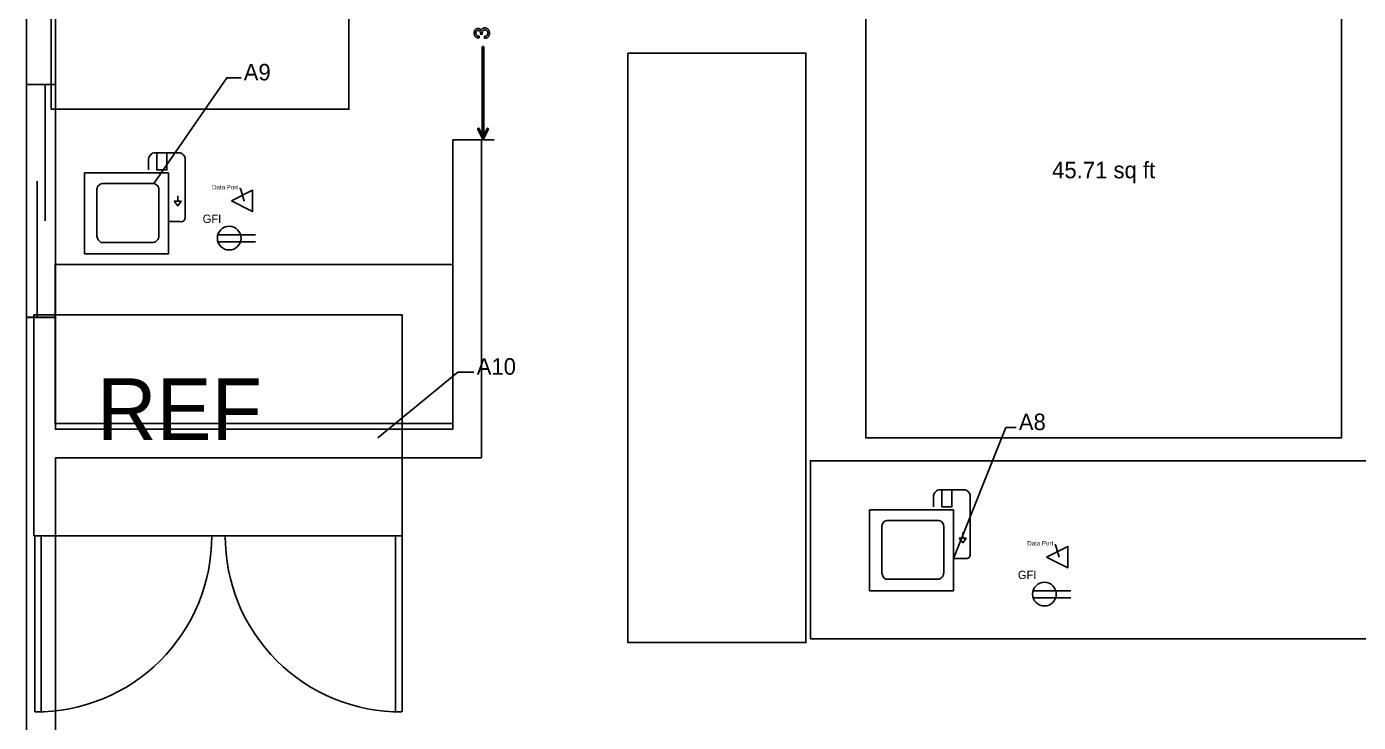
# Model space of a CAD drawing. Header units: inches. Extents: x -1 to 396, y -34 to 687.
# Drawn here: x 0 to 201.4, y 283.4 to 388.6 of the extents above; entities that cross this region are included whole.
import ezdxf

# ---------------------------------------------------------------- set-up
doc = ezdxf.new("R2010")
doc.units = ezdxf.units.IN
doc.header["$MEASUREMENT"] = 0
for name, color, linetype in [('AL_AREAS', 9, 'Continuous'), ('AL_DOORS', 3, 'Continuous'), ('AL_ELECTRICAL', 2, 'Continuous'), ('AL_EQUIPMENT', 6, 'Continuous'), ('AL_LABELS', 1, 'Continuous'), ('AL_LINEWORK', 30, 'Continuous'), ('COUNTERS', 8, 'Continuous'), ('DIMENSIONS', 9, 'Continuous'), ('WALLS', 7, 'Continuous'), ('WINDOWS', 5, 'Continuous')]:
    doc.layers.add(name, color=color, linetype=linetype)

# ---------------------------------------------------------------- blocks, each defined once
blk = doc.blocks.new('AL_Countertop_', base_point=(496.5845, -35.0002))
for p, q in [((508.605, -17.1139), (484.564, -17.1139)), ((484.564, -17.1139), (484.564, -52.8865)), ((508.605, -17.1139), (508.605, -52.8865)), ((484.564, -52.8865), (508.605, -52.8865))]:
    blk.add_line(p, q)
blk.add_lwpolyline([(484.564, -17.1139), (484.564, -52.8865), (508.605, -52.8865), (508.605, -17.1139)], close=True)
blk = doc.blocks.new('AL_Point_of_Sale', base_point=(3052, -1595))
for p, q in [((3246, -1153), (3218, -1153)), ((3246, -1153), (3246, -1302)), ((3333, -1153), (3246, -1153)), ((3449, -1153), (3333, -1153)), ((3333, -1153), (3333, -1302)), ((3173, -1214), (3173, -1302)), ((3493, -1214), (3493, -1718)), ((3348, -1328), (2610, -1328)), ((2610, -1328), (2610, -2037)), ((3246, -1302), (3333, -1302)), ((3348, -1328), (3348, -2037)), ((2720, -1480), (2720, -1881)), ((3221, -1420), (2765, -1420)), ((3263, -1479), (3263, -1880)), ((3458, -1576), (3398, -1576)), ((3398, -1576), (3430, -1616)), ((3430, -1527), (3430, -1576)), ((3430, -1616), (3458, -1576)), ((3446, -1753), (3348, -1753)), ((3213, -1936), (2754, -1936)), ((3348, -2037), (2610, -2037))]:
    blk.add_line(p, q)
for points in [[(3218, -1153), (3218, -1153), (3218, -1153), (3208, -1156), (3199, -1161), (3191, -1168), (3184, -1175), (3179, -1184), (3175, -1193), (3173, -1203), (3173, -1214)], [(3449, -1153), (3449, -1153), (3449, -1153), (3459, -1156), (3468, -1161), (3476, -1168), (3483, -1175), (3488, -1184), (3492, -1193), (3494, -1203), (3493, -1214)], [(2765, -1420), (2765, -1420), (2765, -1420), (2754, -1423), (2745, -1428), (2737, -1434), (2730, -1442), (2725, -1450), (2722, -1460), (2720, -1470), (2720, -1480)], [(3218, -1420), (3218, -1420), (3218, -1420), (3228, -1423), (3237, -1428), (3245, -1434), (3252, -1442), (3257, -1450), (3261, -1460), (3263, -1470), (3263, -1480)], [(3493, -1718), (3493, -1718), (3493, -1718), (3493, -1725), (3491, -1732), (3488, -1738), (3484, -1744), (3479, -1748), (3473, -1752), (3466, -1754), (3459, -1755), (3459, -1755), (3446, -1753)], [(2754, -1936), (2754, -1936), (2754, -1936), (2741, -1926), (2731, -1913), (2724, -1898), (2720, -1881)], [(3213, -1936), (3213, -1936), (3213, -1936), (3223, -1934), (3232, -1930), (3240, -1924), (3247, -1917), (3253, -1910), (3258, -1901), (3261, -1891), (3263, -1881)]]:
    blk.add_lwpolyline(points)
for points in [[(3246, -1153), (3246, -1302), (3333, -1302), (3333, -1153)], [(3398, -1576), (3430, -1616), (3458, -1576)]]:
    blk.add_lwpolyline(points, close=True)
blk = doc.blocks.new('AL_Refrigerator', base_point=(965.93, -573.5))
for p, q in [((948.05, -556.5), (983.8, -556.5)), ((948.05, -590.5), (948.05, -556.5)), ((983.8, -556.5), (983.8, -590.5)), ((983.8, -590.5), (948.05, -590.5))]:
    blk.add_line(p, q)
at = {"insert": (954.18, -566.3), "char_height": 9.49, "attachment_point": 1}
blk.add_mtext('REF', dxfattribs=at)
blk = doc.blocks.new('AL_Single_Door', base_point=(1020.5, 75.5))
for p, q in [((945.6, 150.1), (945.6, 1)), ((951, 150), (951, 1)), ((951, 1), (945.6, 1))]:
    blk.add_line(p, q)
blk.add_arc((946.9, 1.6), 148.5, 359.7616, 90.486)
blk = doc.blocks.new('AL_Data_Port', base_point=(1815.58, 115.5351))
for p, q in [((1741.95, 115.557), (1889.21, 189.163)), ((1889.21, 41.9071), (1889.21, 189.163)), ((1741.95, 115.557), (1889.21, 41.9071))]:
    blk.add_line(p, q)
blk.add_lwpolyline([(1741.95, 115.557), (1889.21, 189.163), (1889.21, 41.9071)], close=True)

msp = doc.modelspace()

# ---------------------------------------------------------------- linework, layer by layer
at = {"layer": 'AL_LINEWORK'}
for p, q in [((34.63, 357.12), (28.93, 357.12)), ((34.63, 356.05), (28.95, 356.05)), ((157.95, 303.29), (152.25, 303.29)), ((157.95, 302.21), (152.27, 302.21))]:
    msp.add_line(p, q, dxfattribs=at)
for points in [[(3.73, 427.71), (48.76, 427.71), (48.76, 376.1), (3.73, 376.1)], [(126.93, 405.19), (126.93, 326.39), (198.91, 326.39), (198.91, 405.19)]]:
    msp.add_lwpolyline(points, close=True, dxfattribs=at)
for points in [[(19.23, 364.87), (30.26, 380.85), (30.26, 380.85), (32.46, 380.85)], [(32.89, 362.19), (32.33, 364.09), (32.33, 364.09), (32.22, 364.09)], [(53.15, 326.39), (65.25, 336.34), (65.25, 336.34), (67.66, 336.34)], [(140.22, 308.18), (148.13, 327.97), (148.13, 327.97), (149.71, 327.97)], [(156.21, 308.35), (155.65, 310.25), (155.65, 310.25), (155.54, 310.25)]]:
    msp.add_lwpolyline(points, dxfattribs=at)
for centre in [(30.64, 356.61), (153.96, 302.78)]:
    msp.add_circle(centre, 1.79, dxfattribs=at)
at = {"layer": 'COUNTERS'}
msp.add_lwpolyline([(4.34, 328.6), (64.45, 328.6), (64.45, 352.61), (4.34, 352.61), (4.34, 328.6)], close=True, dxfattribs=at)
at = {"layer": 'DIMENSIONS'}
for points in [[(70.02, 387.57), (70.02, 387.5), (70.01, 387.42), (70, 387.35), (69.98, 387.29), (69.96, 387.23), (69.94, 387.17), (69.91, 387.12), (69.88, 387.07), (69.84, 387.03), (69.8, 386.99), (69.75, 386.96), (69.71, 386.93), (69.66, 386.9), (69.61, 386.88), (69.56, 386.86), (69.5, 386.84), (69.45, 386.83), (69.39, 386.82), (69.33, 386.82), (69.26, 386.81), (69.26, 387.11), (69.31, 387.11), (69.35, 387.12), (69.39, 387.12), (69.42, 387.13), (69.45, 387.14), (69.48, 387.15), (69.51, 387.16), (69.54, 387.17), (69.56, 387.18), (69.58, 387.19), (69.62, 387.21), (69.65, 387.24), (69.67, 387.27), (69.7, 387.31), (69.72, 387.35), (69.73, 387.39), (69.74, 387.43), (69.75, 387.48), (69.76, 387.53), (69.76, 387.59), (69.76, 387.63), (69.76, 387.67), (69.75, 387.71), (69.74, 387.75), (69.73, 387.79), (69.72, 387.82), (69.7, 387.86), (69.68, 387.89), (69.66, 387.92), (69.64, 387.95), (69.62, 387.97), (69.59, 388), (69.56, 388.02), (69.53, 388.03), (69.5, 388.05), (69.47, 388.06), (69.44, 388.07), (69.41, 388.08), (69.37, 388.08), (69.33, 388.08), (69.29, 388.08), (69.25, 388.08), (69.21, 388.07), (69.17, 388.06), (69.13, 388.05), (69.1, 388.03), (69.08, 388.01), (69.05, 387.99), (69.03, 387.97), (69.01, 387.94), (68.99, 387.91), (68.97, 387.88), (68.96, 387.84), (68.95, 387.81), (68.94, 387.77), (68.93, 387.73), (68.92, 387.69), (68.92, 387.64), (68.92, 387.59), (68.91, 387.54), (68.91, 387.54), (68.91, 387.53), (68.91, 387.53), (68.91, 387.52), (68.91, 387.52), (68.91, 387.51), (68.91, 387.5), (68.91, 387.5), (68.91, 387.49), (68.92, 387.49), (68.92, 387.48), (68.92, 387.48), (68.92, 387.47), (68.92, 387.46), (68.92, 387.46), (68.92, 387.45), (68.92, 387.45), (68.92, 387.44), (68.92, 387.43), (68.92, 387.43), (68.67, 387.43), (68.67, 387.44), (68.67, 387.45), (68.67, 387.45), (68.67, 387.46), (68.67, 387.47), (68.67, 387.48), (68.67, 387.48), (68.67, 387.49), (68.67, 387.5), (68.67, 387.5), (68.67, 387.51), (68.67, 387.51), (68.67, 387.52), (68.67, 387.53), (68.67, 387.53), (68.68, 387.54), (68.68, 387.55), (68.68, 387.55), (68.68, 387.56), (68.68, 387.57), (68.67, 387.6), (68.67, 387.63), (68.67, 387.66), (68.67, 387.68), (68.66, 387.71), (68.66, 387.74), (68.65, 387.76), (68.64, 387.78), (68.63, 387.81), (68.62, 387.83), (68.61, 387.86), (68.58, 387.89), (68.56, 387.92), (68.53, 387.94), (68.5, 387.96), (68.47, 387.98), (68.43, 387.99), (68.4, 388), (68.35, 388.01), (68.31, 388.01), (68.28, 388.01), (68.25, 388), (68.22, 388), (68.19, 387.99), (68.16, 387.98), (68.14, 387.96), (68.11, 387.95), (68.09, 387.93), (68.07, 387.91), (68.05, 387.89), (68.03, 387.86), (68.02, 387.84), (68, 387.81), (67.99, 387.79), (67.98, 387.76), (67.97, 387.73), (67.97, 387.7), (67.96, 387.67), (67.96, 387.64), (67.96, 387.61), (67.96, 387.55), (67.97, 387.5), (67.98, 387.46), (67.99, 387.41), (68.01, 387.37), (68.03, 387.33), (68.05, 387.3), (68.08, 387.27), (68.11, 387.24), (68.15, 387.22), (68.17, 387.21), (68.19, 387.2), (68.22, 387.19), (68.25, 387.18), (68.27, 387.17), (68.3, 387.16), (68.34, 387.16), (68.37, 387.16), (68.41, 387.15), (68.44, 387.15), (68.44, 386.87), (68.39, 386.87), (68.35, 386.87), (68.3, 386.88), (68.25, 386.89), (68.21, 386.9), (68.17, 386.91), (68.13, 386.92), (68.09, 386.93), (68.05, 386.95), (68.02, 386.97), (67.96, 387.01), (67.9, 387.05), (67.86, 387.1), (67.82, 387.15), (67.78, 387.21), (67.75, 387.27), (67.73, 387.34), (67.71, 387.42), (67.71, 387.49), (67.7, 387.58), (67.7, 387.65), (67.71, 387.71), (67.72, 387.77), (67.73, 387.83), (67.74, 387.88), (67.76, 387.94), (67.78, 387.99), (67.8, 388.03), (67.83, 388.07), (67.86, 388.11), (67.89, 388.15), (67.92, 388.18), (67.96, 388.21), (68, 388.23), (68.04, 388.25), (68.09, 388.27), (68.14, 388.28), (68.19, 388.29), (68.24, 388.3), (68.3, 388.3), (68.34, 388.3), (68.38, 388.3), (68.42, 388.29), (68.45, 388.28), (68.49, 388.27), (68.52, 388.26), (68.55, 388.25), (68.58, 388.23), (68.61, 388.21), (68.64, 388.19), (68.65, 388.18), (68.67, 388.16), (68.68, 388.14), (68.69, 388.13), (68.71, 388.11), (68.72, 388.09), (68.73, 388.07), (68.74, 388.05), (68.75, 388.03), (68.76, 388.01), (68.77, 388.04), (68.78, 388.08), (68.8, 388.11), (68.82, 388.14), (68.83, 388.17), (68.85, 388.2), (68.87, 388.22), (68.9, 388.24), (68.92, 388.27), (68.95, 388.29), (68.98, 388.31), (69.01, 388.32), (69.04, 388.34), (69.07, 388.35), (69.1, 388.36), (69.14, 388.37), (69.17, 388.38), (69.21, 388.38), (69.25, 388.39), (69.29, 388.39), (69.35, 388.39), (69.41, 388.38), (69.47, 388.37), (69.53, 388.35), (69.58, 388.33), (69.63, 388.31), (69.68, 388.28), (69.73, 388.25), (69.77, 388.22), (69.82, 388.18), (69.85, 388.13), (69.89, 388.08), (69.92, 388.03), (69.95, 387.98), (69.97, 387.92), (69.99, 387.86), (70, 387.79), (70.01, 387.72), (70.02, 387.65), (70.02, 387.57)], [(69.16, 371.83), (69.16, 372.02), (69.16, 372.18), (69.16, 372.33), (69.16, 372.48), (69.16, 372.65), (69.16, 372.85), (69.16, 373.09), (69.16, 373.39), (69.16, 373.76), (69.16, 374.22), (69.16, 374.77), (69.16, 375.23), (69.16, 375.62), (69.16, 375.97), (69.16, 376.3), (69.16, 376.64), (69.16, 377.01), (69.16, 377.45), (69.16, 377.98), (69.16, 378.62), (69.16, 379.32), (69.16, 379.89), (69.16, 380.37), (69.16, 380.77), (69.16, 381.14), (69.16, 381.49), (69.16, 381.85), (69.16, 382.27), (69.16, 382.75), (69.16, 383.33), (69.16, 383.8), (69.16, 384.17), (69.16, 384.47), (69.16, 384.7), (69.16, 384.88), (69.16, 385.03), (69.16, 385.14), (69.16, 385.25), (69.16, 385.35), (69.16, 385.47), (69.16, 385.49), (69.16, 385.51), (69.15, 385.52), (69.14, 385.54), (69.13, 385.55), (69.12, 385.56), (69.1, 385.57), (69.08, 385.58), (69.07, 385.58), (69.05, 385.59), (69.03, 385.58), (69.01, 385.58), (69, 385.57), (68.98, 385.56), (68.97, 385.55), (68.96, 385.54), (68.95, 385.52), (68.94, 385.51), (68.93, 385.49), (68.93, 385.47), (68.93, 385.35), (68.93, 385.25), (68.93, 385.14), (68.93, 385.03), (68.93, 384.88), (68.93, 384.7), (68.93, 384.47), (68.93, 384.17), (68.93, 383.8), (68.93, 383.33), (68.93, 382.75), (68.93, 382.27), (68.93, 381.85), (68.93, 381.49), (68.93, 381.14), (68.93, 380.77), (68.93, 380.37), (68.93, 379.89), (68.93, 379.32), (68.93, 378.62), (68.93, 377.98), (68.93, 377.45), (68.93, 377.01), (68.93, 376.64), (68.93, 376.3), (68.93, 375.97), (68.93, 375.62), (68.93, 375.23), (68.93, 374.77), (68.93, 374.22), (68.93, 373.76), (68.93, 373.39), (68.93, 373.09), (68.93, 372.85), (68.93, 372.65), (68.93, 372.48), (68.93, 372.33), (68.93, 372.18), (68.93, 372.02), (68.93, 371.83), (68.93, 371.81), (68.94, 371.8), (68.95, 371.78), (68.96, 371.76), (68.97, 371.75), (68.98, 371.74), (69, 371.73), (69.01, 371.72), (69.03, 371.72), (69.05, 371.72), (69.07, 371.72), (69.08, 371.72), (69.1, 371.73), (69.12, 371.74), (69.13, 371.75), (69.14, 371.76), (69.15, 371.78), (69.16, 371.8), (69.16, 371.81), (69.16, 371.83)], [(68.26, 373.05), (68.95, 371.67), (69.05, 371.46), (69.15, 371.67), (69.84, 373.05), (69.85, 373.06), (69.85, 373.08), (69.85, 373.1), (69.85, 373.12), (69.85, 373.13), (69.84, 373.15), (69.83, 373.17), (69.82, 373.18), (69.81, 373.19), (69.79, 373.2), (69.77, 373.21), (69.75, 373.21), (69.74, 373.21), (69.72, 373.21), (69.7, 373.21), (69.69, 373.2), (69.67, 373.19), (69.66, 373.18), (69.65, 373.17), (69.64, 373.15), (68.95, 371.77), (69.15, 371.77), (68.46, 373.15), (68.45, 373.17), (68.44, 373.18), (68.43, 373.19), (68.41, 373.2), (68.39, 373.21), (68.38, 373.21), (68.36, 373.21), (68.34, 373.21), (68.32, 373.21), (68.31, 373.2), (68.29, 373.19), (68.28, 373.18), (68.27, 373.17), (68.26, 373.15), (68.25, 373.13), (68.24, 373.12), (68.24, 373.1), (68.24, 373.08), (68.25, 373.06), (68.26, 373.05)]]:
    msp.add_lwpolyline(points, close=True, dxfattribs=at)
msp.add_lwpolyline([(65.83, 371.46), (70.71, 371.46)], dxfattribs=at)
at = {"layer": 'WALLS'}
for points in [[(0, 649.58), (0, 379.83), (4.36, 379.83), (4.36, 507.83), (64.45, 507.83), (64.45, 486.38), (68.79, 486.38), (68.79, 507.83), (73.94, 507.83), (73.94, 512.17), (4.36, 512.17), (4.36, 569.01), (54.07, 569.01), (54.07, 573.36), (4.36, 573.36), (4.36, 645.22), (11.47, 645.22), (11.47, 649.58), (0, 649.58)], [(64.45, 371.46), (64.45, 327.71), (4.36, 327.71), (4.36, 344.63), (0, 344.63), (0, 0), (24.53, 0), (24.53, 4.34), (4.36, 4.34), (4.36, 323.37), (68.79, 323.37), (68.79, 371.46), (64.45, 371.46)]]:
    msp.add_lwpolyline(points, close=True, dxfattribs=at)
at = {"layer": 'WINDOWS'}
for points in [[(0, 379.82), (0, 344.64)], [(0, 379.82), (4.35, 379.82)], [(2.79, 379.82), (2.79, 359.23)], [(4.35, 379.82), (4.35, 344.64)], [(1.57, 365.23), (1.57, 344.64)], [(4.35, 344.64), (0, 344.64)]]:
    msp.add_lwpolyline(points, dxfattribs=at)

# ---------------------------------------------------------------- block references
at = {"layer": 'AL_DOORS', "xscale": 0.17853338507484634}
for p, yscale, rotation in [((14.63, 298.3), -0.17853338507484634, 1.4499034755877107e-12), ((43.41, 298.3), 0.17853338507484634, 180.0000000000013)]:
    msp.add_blockref('AL_Single_Door', p, dxfattribs=dict(at, yscale=yscale, rotation=rotation))
at = {"layer": 'AL_ELECTRICAL', "xscale": 0.02183323672345555, "yscale": 0.02183323672345555}
for p in [(32.58, 362.23), (155.9, 308.39)]:
    msp.add_blockref('AL_Data_Port', p, dxfattribs=at)
at = {"layer": 'AL_EQUIPMENT'}
for name, p, xscale, yscale in [('AL_Countertop_', (104.42, 340.02), 1.1198119555329336, 2.4912676410235557), ('AL_Point_of_Sale', (16.37, 361.85), 0.017260765272712097, 0.017260764738363233), ('AL_Refrigerator', (28.96, 328.32), 1.5580272108905904, 0.9829318727530344), ('AL_Point_of_Sale', (135.11, 310.91), 0.017260765272712097, 0.017260764738363233)]:
    msp.add_blockref(name, p, dxfattribs=dict(at, xscale=xscale, yscale=yscale))
at = {"layer": 'AL_EQUIPMENT', "xscale": 1.1198119555329336, "yscale": 2.4912676410235557, "rotation": 270}
msp.add_blockref('AL_Countertop_', (163.13, 309.5), dxfattribs=at)

# ---------------------------------------------------------------- texts
at = {"layer": 'AL_AREAS', "insert": (162.92, 368.15), "char_height": 2.4975, "attachment_point": 2}
msp.add_mtext('45.71 sq ft', dxfattribs=at)
at = {"layer": 'AL_ELECTRICAL'}
for s, insert, char_height, attachment_point in [('Data Port', (30.01, 364.65), 0.671, 2), ('GFI', (26.63, 360.16), 1.259, 1), ('Data Port', (153.33, 310.81), 0.671, 2), ('GFI', (149.95, 306.32), 1.259, 1)]:
    msp.add_mtext(s, dxfattribs=dict(at, insert=insert, char_height=char_height, attachment_point=attachment_point))
at = {"layer": 'AL_LABELS', "char_height": 2.494, "attachment_point": 2}
for s, insert in [('A9', (34.88, 382.95)), ('A10', (71.05, 338.45)), ('A8', (152.13, 330.07))]:
    msp.add_mtext(s, dxfattribs=dict(at, insert=insert))

doc.saveas('drawing.dxf')
